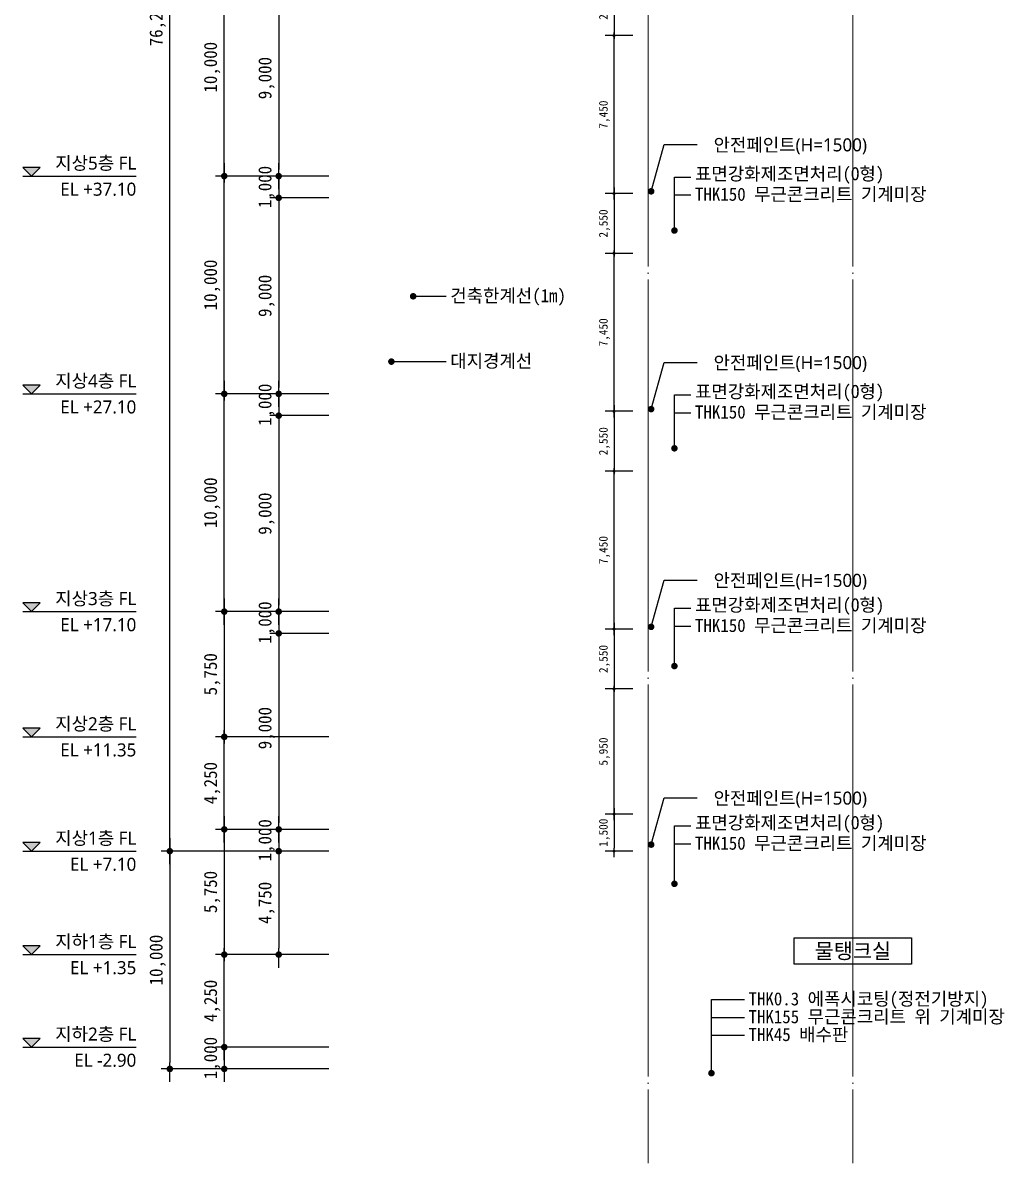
# Model space of a CAD drawing. Header units: inches. Extents: x -1307703 to -645498, y 230939 to 338158.
# Drawn here: x -1307686 to -1262612, y 231879 to 284248 of the extents above; entities that cross this region are included whole.
import ezdxf
from ezdxf.enums import TextEntityAlignment as Align

# ---------------------------------------------------------------- set-up
doc = ezdxf.new("R2010")
doc.units = ezdxf.units.IN
doc.header["$MEASUREMENT"] = 0
doc.linetypes.add('CEN', pattern=[62, 60, -1, 0, -1])
doc.layers.get('0').update_dxf_attribs({"linetype": 'CONTINUOUS'})
for name, color, linetype, lineweight in [('A-CNTL', 1, 'CEN', 15), ('A-DIMS', 7, 'CONTINUOUS', 25), ('A-MKXS-LEAD', 7, 'CONTINUOUS', 25), ('A-MKXS-TEXT1', 3, 'CONTINUOUS', 25), ('A-MKXX-NAME', 3, 'CONTINUOUS', 25), ('A-MKXX-SYMB', 7, 'CONTINUOUS', 25), ('A-XXXX-SYMB', 7, 'CONTINUOUS', 25), ('A-XXXX-TXT2', 3, 'CONTINUOUS', 25)]:
    doc.layers.add(name, color=color, linetype=linetype, lineweight=lineweight)
doc.styles.add('HY울릉도L', font='')
doc.styles.add('돋움체', font='')
doc.styles.add('맑은고딕', font='malgun.ttf')
doc.styles.get('HY울릉도L').set_extended_font_data('HYwulM')
doc.styles.get('돋움체').set_extended_font_data('DotumChe')
doc.dimstyles.new('CDIM', dxfattribs={"dimtxt": 3, "dimasz": 1.5, "dimexe": 2, "dimexo": 1, "dimgap": 1, "dimtad": 1, "dimdec": 0, "dimrnd": 0.5, "dimzin": 0, "dimdsep": 32, "dimlunit": 6, "dimtxsty": 'HY울릉도L', "dimblk1": '_CIDOT', "dimblk2": '_CIDOT', "dimsah": 1, "dimcen": 5.5, "dimclrd": 2, "dimclre": 2, "dimclrt": 7, "dimadec": 0, "dimazin": 0, "dimtfac": 1, "dimtdec": 0, "dimtix": 1, "dimtmove": 2, "dimatfit": 1, "dimldrblk": '_CIDOT', "dimfxl": 1, "dimtolj": 1, "dimtzin": 0, "dimlwd": -1, "dimarcsym": 0})

# ---------------------------------------------------------------- blocks, each defined once
blk = doc.blocks.new('_CIDOT')
at = {"color": 0, "linetype": 'ByBlock'}
blk.add_line((2, 0), (-1, 0), dxfattribs=at)
at = {"color": 0, "linetype": 'ByBlock', "const_width": 0.5}
blk.add_lwpolyline([(-0.25, 0, 1), (0.25, 0, 1)], format="xyb", close=True, dxfattribs=at)
blk = doc.blocks.new('*D8')
at = {"layer": 'A-DIMS', "lineweight": -2, "transparency": 16777216}
for p, q in [((-1293633, 247208), (-1298833, 247208)), ((-1293633, 241458), (-1298833, 241458))]:
    blk.add_line(p, q, dxfattribs=at)
at = {"layer": 'A-DIMS', "transparency": 16777216}
blk.add_line((-1298433, 246908), (-1298433, 241758), dxfattribs=at)
at = {"layer": 'A-DIMS', "transparency": 16777216, "xscale": 300, "yscale": 300, "zscale": 300}
for p, rotation in [((-1298433, 247208), 90), ((-1298433, 241458), 270)]:
    blk.add_blockref('_CIDOT', p, dxfattribs=dict(at, rotation=rotation))
at = {"layer": 'A-DIMS', "color": 3, "transparency": 16777216, "insert": (-1298990, 244333), "char_height": 600, "attachment_point": 5, "rotation": 90, "style": '돋움체'}
blk.add_mtext('\\A1;5,750', dxfattribs=at)
blk = doc.blocks.new('*D9')
at = {"layer": 'A-DIMS', "lineweight": -2, "transparency": 16777216}
for p, q in [((-1293633, 251458), (-1298833, 251458)), ((-1293633, 247208), (-1298833, 247208))]:
    blk.add_line(p, q, dxfattribs=at)
at = {"layer": 'A-DIMS', "transparency": 16777216}
blk.add_line((-1298433, 247508), (-1298433, 251158), dxfattribs=at)
at = {"layer": 'A-DIMS', "transparency": 16777216, "xscale": 300, "yscale": 300, "zscale": 300}
for p, rotation in [((-1298433, 251458), 90), ((-1298433, 247208), 270)]:
    blk.add_blockref('_CIDOT', p, dxfattribs=dict(at, rotation=rotation))
at = {"layer": 'A-DIMS', "color": 3, "transparency": 16777216, "insert": (-1298990, 249333), "char_height": 600, "attachment_point": 5, "rotation": 90, "style": '돋움체'}
blk.add_mtext('\\A1;4,250', dxfattribs=at)
blk = doc.blocks.new('*D10')
at = {"layer": 'A-DIMS', "lineweight": -2, "transparency": 16777216}
for p, q in [((-1293633, 267208), (-1298833, 267208)), ((-1293633, 257208), (-1298833, 257208))]:
    blk.add_line(p, q, dxfattribs=at)
at = {"layer": 'A-DIMS', "transparency": 16777216}
blk.add_line((-1298433, 257508), (-1298433, 266908), dxfattribs=at)
at = {"layer": 'A-DIMS', "transparency": 16777216, "xscale": 300, "yscale": 300, "zscale": 300}
for p, rotation in [((-1298433, 267208), 90), ((-1298433, 257208), 270)]:
    blk.add_blockref('_CIDOT', p, dxfattribs=dict(at, rotation=rotation))
at = {"layer": 'A-DIMS', "color": 3, "transparency": 16777216, "insert": (-1298990, 262208), "char_height": 600, "attachment_point": 5, "rotation": 90, "style": '돋움체'}
blk.add_mtext('\\A1;10,000', dxfattribs=at)
blk = doc.blocks.new('*D11')
at = {"layer": 'A-DIMS', "lineweight": -2, "transparency": 16777216}
for p, q in [((-1293633, 277208), (-1298833, 277208)), ((-1293633, 267208), (-1298833, 267208))]:
    blk.add_line(p, q, dxfattribs=at)
at = {"layer": 'A-DIMS', "transparency": 16777216}
blk.add_line((-1298433, 267508), (-1298433, 276908), dxfattribs=at)
at = {"layer": 'A-DIMS', "transparency": 16777216, "xscale": 300, "yscale": 300, "zscale": 300}
for p, rotation in [((-1298433, 277208), 90), ((-1298433, 267208), 270)]:
    blk.add_blockref('_CIDOT', p, dxfattribs=dict(at, rotation=rotation))
at = {"layer": 'A-DIMS', "color": 3, "transparency": 16777216, "insert": (-1298990, 272208), "char_height": 600, "attachment_point": 5, "rotation": 90, "style": '돋움체'}
blk.add_mtext('\\A1;10,000', dxfattribs=at)
blk = doc.blocks.new('*D12')
at = {"layer": 'A-DIMS', "lineweight": -2, "transparency": 16777216}
for p, q in [((-1293633, 287208), (-1298833, 287208)), ((-1293633, 277208), (-1298833, 277208))]:
    blk.add_line(p, q, dxfattribs=at)
at = {"layer": 'A-DIMS', "transparency": 16777216}
blk.add_line((-1298433, 277508), (-1298433, 286908), dxfattribs=at)
at = {"layer": 'A-DIMS', "transparency": 16777216, "xscale": 300, "yscale": 300, "zscale": 300}
for p, rotation in [((-1298433, 287208), 90), ((-1298433, 277208), 270)]:
    blk.add_blockref('_CIDOT', p, dxfattribs=dict(at, rotation=rotation))
at = {"layer": 'A-DIMS', "color": 3, "transparency": 16777216, "insert": (-1298990, 282208), "char_height": 600, "attachment_point": 5, "rotation": 90, "style": '돋움체'}
blk.add_mtext('\\A1;10,000', dxfattribs=at)
blk = doc.blocks.new('*D15')
at = {"layer": 'A-DIMS', "lineweight": -2, "transparency": 16777216}
for p, q in [((-1293633, 322458), (-1301333, 322458)), ((-1293633, 246208), (-1301333, 246208))]:
    blk.add_line(p, q, dxfattribs=at)
at = {"layer": 'A-DIMS', "transparency": 16777216}
blk.add_line((-1300933, 246508), (-1300933, 322158), dxfattribs=at)
at = {"layer": 'A-DIMS', "transparency": 16777216, "xscale": 300, "yscale": 300, "zscale": 300}
for p, rotation in [((-1300933, 322458), 90), ((-1300933, 246208), 270)]:
    blk.add_blockref('_CIDOT', p, dxfattribs=dict(at, rotation=rotation))
at = {"layer": 'A-DIMS', "color": 3, "transparency": 16777216, "insert": (-1301490, 284333), "char_height": 600, "attachment_point": 5, "rotation": 90, "style": '돋움체'}
blk.add_mtext('\\A1;76,250', dxfattribs=at)
blk = doc.blocks.new('*D48')
at = {"layer": 'A-DIMS', "lineweight": -2, "transparency": 16777216}
for p, q in [((-1293633, 257208), (-1298833, 257208)), ((-1293633, 251458), (-1298833, 251458))]:
    blk.add_line(p, q, dxfattribs=at)
at = {"layer": 'A-DIMS', "transparency": 16777216}
blk.add_line((-1298433, 256908), (-1298433, 251758), dxfattribs=at)
at = {"layer": 'A-DIMS', "transparency": 16777216, "xscale": 300, "yscale": 300, "zscale": 300}
for p, rotation in [((-1298433, 257208), 90), ((-1298433, 251458), 270)]:
    blk.add_blockref('_CIDOT', p, dxfattribs=dict(at, rotation=rotation))
at = {"layer": 'A-DIMS', "color": 3, "transparency": 16777216, "insert": (-1298990, 254333), "char_height": 600, "attachment_point": 5, "rotation": 90, "style": '돋움체'}
blk.add_mtext('\\A1;5,750', dxfattribs=at)
blk = doc.blocks.new('*D49')
at = {"layer": 'A-DIMS', "lineweight": -2, "transparency": 16777216}
for p, q in [((-1293633, 241458), (-1298833, 241458)), ((-1293633, 237208), (-1298833, 237208))]:
    blk.add_line(p, q, dxfattribs=at)
at = {"layer": 'A-DIMS', "transparency": 16777216}
blk.add_line((-1298433, 237508), (-1298433, 241158), dxfattribs=at)
at = {"layer": 'A-DIMS', "transparency": 16777216, "xscale": 300, "yscale": 300, "zscale": 300}
for p, rotation in [((-1298433, 241458), 90), ((-1298433, 237208), 270)]:
    blk.add_blockref('_CIDOT', p, dxfattribs=dict(at, rotation=rotation))
at = {"layer": 'A-DIMS', "color": 3, "transparency": 16777216, "insert": (-1298990, 239333), "char_height": 600, "attachment_point": 5, "rotation": 90, "style": '돋움체'}
blk.add_mtext('\\A1;4,250', dxfattribs=at)
blk = doc.blocks.new('*D50')
at = {"layer": 'A-DIMS', "transparency": 16777216}
for p, q in [((-1298433, 237508), (-1298433, 237808)), ((-1298433, 237208), (-1298433, 236208)), ((-1298433, 235908), (-1298433, 235608))]:
    blk.add_line(p, q, dxfattribs=at)
at = {"layer": 'A-DIMS', "lineweight": -2, "transparency": 16777216}
for p, q in [((-1293633, 237208), (-1298833, 237208)), ((-1293633, 236208), (-1298833, 236208))]:
    blk.add_line(p, q, dxfattribs=at)
at = {"layer": 'A-DIMS', "transparency": 16777216, "xscale": 300, "yscale": 300, "zscale": 300}
for p, rotation in [((-1298433, 237208), 270), ((-1298433, 236208), 90)]:
    blk.add_blockref('_CIDOT', p, dxfattribs=dict(at, rotation=rotation))
at = {"layer": 'A-DIMS', "color": 3, "transparency": 16777216, "insert": (-1298990, 236708), "char_height": 600, "attachment_point": 5, "rotation": 90, "style": '돋움체'}
blk.add_mtext('\\A1;1,000', dxfattribs=at)
blk = doc.blocks.new('*D51')
at = {"layer": 'A-DIMS', "lineweight": -2, "transparency": 16777216}
for p, q in [((-1293633, 246208), (-1301333, 246208)), ((-1293633, 236208), (-1301333, 236208))]:
    blk.add_line(p, q, dxfattribs=at)
at = {"layer": 'A-DIMS', "transparency": 16777216}
blk.add_line((-1300933, 245908), (-1300933, 236508), dxfattribs=at)
at = {"layer": 'A-DIMS', "transparency": 16777216, "xscale": 300, "yscale": 300, "zscale": 300}
for p, rotation in [((-1300933, 246208), 90), ((-1300933, 236208), 270)]:
    blk.add_blockref('_CIDOT', p, dxfattribs=dict(at, rotation=rotation))
at = {"layer": 'A-DIMS', "color": 3, "transparency": 16777216, "insert": (-1301490, 241208), "char_height": 600, "attachment_point": 5, "rotation": 90, "style": '돋움체'}
blk.add_mtext('\\A1;10,000', dxfattribs=at)
blk = doc.blocks.new('*D57')
at = {"layer": 'A-DIMS', "lineweight": -2, "transparency": 16777216}
for p, q in [((-1293633, 286208), (-1296333, 286208)), ((-1293633, 277208), (-1296333, 277208))]:
    blk.add_line(p, q, dxfattribs=at)
at = {"layer": 'A-DIMS', "transparency": 16777216}
blk.add_line((-1295933, 285908), (-1295933, 277508), dxfattribs=at)
at = {"layer": 'A-DIMS', "transparency": 16777216, "xscale": 300, "yscale": 300, "zscale": 300}
for p, rotation in [((-1295933, 286208), 90), ((-1295933, 277208), 270)]:
    blk.add_blockref('_CIDOT', p, dxfattribs=dict(at, rotation=rotation))
at = {"layer": 'A-DIMS', "color": 3, "transparency": 16777216, "insert": (-1296490, 281708), "char_height": 600, "attachment_point": 5, "rotation": 90, "style": '돋움체'}
blk.add_mtext('\\A1;9,000', dxfattribs=at)
blk = doc.blocks.new('*D58')
at = {"layer": 'A-DIMS', "transparency": 16777216}
for p, q in [((-1295933, 277508), (-1295933, 277808)), ((-1295933, 277208), (-1295933, 276208)), ((-1295933, 275908), (-1295933, 275608))]:
    blk.add_line(p, q, dxfattribs=at)
at = {"layer": 'A-DIMS', "lineweight": -2, "transparency": 16777216}
for p, q in [((-1293633, 277208), (-1296333, 277208)), ((-1293633, 276208), (-1296333, 276208))]:
    blk.add_line(p, q, dxfattribs=at)
at = {"layer": 'A-DIMS', "transparency": 16777216, "xscale": 300, "yscale": 300, "zscale": 300}
for p, rotation in [((-1295933, 277208), 270), ((-1295933, 276208), 90)]:
    blk.add_blockref('_CIDOT', p, dxfattribs=dict(at, rotation=rotation))
at = {"layer": 'A-DIMS', "color": 3, "transparency": 16777216, "insert": (-1296490, 276708), "char_height": 600, "attachment_point": 5, "rotation": 90, "style": '돋움체'}
blk.add_mtext('\\A1;1,000', dxfattribs=at)
blk = doc.blocks.new('*D59')
at = {"layer": 'A-DIMS', "lineweight": -2, "transparency": 16777216}
for p, q in [((-1293633, 276208), (-1296333, 276208)), ((-1293633, 267208), (-1296333, 267208))]:
    blk.add_line(p, q, dxfattribs=at)
at = {"layer": 'A-DIMS', "transparency": 16777216}
blk.add_line((-1295933, 275908), (-1295933, 267508), dxfattribs=at)
at = {"layer": 'A-DIMS', "transparency": 16777216, "xscale": 300, "yscale": 300, "zscale": 300}
for p, rotation in [((-1295933, 276208), 90), ((-1295933, 267208), 270)]:
    blk.add_blockref('_CIDOT', p, dxfattribs=dict(at, rotation=rotation))
at = {"layer": 'A-DIMS', "color": 3, "transparency": 16777216, "insert": (-1296490, 271708), "char_height": 600, "attachment_point": 5, "rotation": 90, "style": '돋움체'}
blk.add_mtext('\\A1;9,000', dxfattribs=at)
blk = doc.blocks.new('*D60')
at = {"layer": 'A-DIMS', "transparency": 16777216}
for p, q in [((-1295933, 267508), (-1295933, 267808)), ((-1295933, 267208), (-1295933, 266208)), ((-1295933, 265908), (-1295933, 265608))]:
    blk.add_line(p, q, dxfattribs=at)
at = {"layer": 'A-DIMS', "lineweight": -2, "transparency": 16777216}
for p, q in [((-1293633, 267208), (-1296333, 267208)), ((-1293633, 266208), (-1296333, 266208))]:
    blk.add_line(p, q, dxfattribs=at)
at = {"layer": 'A-DIMS', "transparency": 16777216, "xscale": 300, "yscale": 300, "zscale": 300}
for p, rotation in [((-1295933, 267208), 270), ((-1295933, 266208), 90)]:
    blk.add_blockref('_CIDOT', p, dxfattribs=dict(at, rotation=rotation))
at = {"layer": 'A-DIMS', "color": 3, "transparency": 16777216, "insert": (-1296490, 266708), "char_height": 600, "attachment_point": 5, "rotation": 90, "style": '돋움체'}
blk.add_mtext('\\A1;1,000', dxfattribs=at)
blk = doc.blocks.new('*D61')
at = {"layer": 'A-DIMS', "lineweight": -2, "transparency": 16777216}
for p, q in [((-1293633, 266208), (-1296333, 266208)), ((-1293633, 257208), (-1296333, 257208))]:
    blk.add_line(p, q, dxfattribs=at)
at = {"layer": 'A-DIMS', "transparency": 16777216}
blk.add_line((-1295933, 265908), (-1295933, 257508), dxfattribs=at)
at = {"layer": 'A-DIMS', "transparency": 16777216, "xscale": 300, "yscale": 300, "zscale": 300}
for p, rotation in [((-1295933, 266208), 90), ((-1295933, 257208), 270)]:
    blk.add_blockref('_CIDOT', p, dxfattribs=dict(at, rotation=rotation))
at = {"layer": 'A-DIMS', "color": 3, "transparency": 16777216, "insert": (-1296490, 261708), "char_height": 600, "attachment_point": 5, "rotation": 90, "style": '돋움체'}
blk.add_mtext('\\A1;9,000', dxfattribs=at)
blk = doc.blocks.new('*D62')
at = {"layer": 'A-DIMS', "transparency": 16777216}
for p, q in [((-1295933, 257508), (-1295933, 257808)), ((-1295933, 257208), (-1295933, 256208)), ((-1295933, 255908), (-1295933, 255608))]:
    blk.add_line(p, q, dxfattribs=at)
at = {"layer": 'A-DIMS', "lineweight": -2, "transparency": 16777216}
for p, q in [((-1293633, 257208), (-1296333, 257208)), ((-1293633, 256208), (-1296333, 256208))]:
    blk.add_line(p, q, dxfattribs=at)
at = {"layer": 'A-DIMS', "transparency": 16777216, "xscale": 300, "yscale": 300, "zscale": 300}
for p, rotation in [((-1295933, 257208), 270), ((-1295933, 256208), 90)]:
    blk.add_blockref('_CIDOT', p, dxfattribs=dict(at, rotation=rotation))
at = {"layer": 'A-DIMS', "color": 3, "transparency": 16777216, "insert": (-1296490, 256708), "char_height": 600, "attachment_point": 5, "rotation": 90, "style": '돋움체'}
blk.add_mtext('\\A1;1,000', dxfattribs=at)
blk = doc.blocks.new('*D63')
at = {"layer": 'A-DIMS', "lineweight": -2, "transparency": 16777216}
for p, q in [((-1293633, 256208), (-1296333, 256208)), ((-1293633, 247208), (-1296333, 247208))]:
    blk.add_line(p, q, dxfattribs=at)
at = {"layer": 'A-DIMS', "transparency": 16777216}
blk.add_line((-1295933, 255908), (-1295933, 247508), dxfattribs=at)
at = {"layer": 'A-DIMS', "transparency": 16777216, "xscale": 300, "yscale": 300, "zscale": 300}
for p, rotation in [((-1295933, 256208), 90), ((-1295933, 247208), 270)]:
    blk.add_blockref('_CIDOT', p, dxfattribs=dict(at, rotation=rotation))
at = {"layer": 'A-DIMS', "color": 3, "transparency": 16777216, "insert": (-1296490, 251858), "char_height": 600, "attachment_point": 5, "rotation": 90, "style": '돋움체'}
blk.add_mtext('\\A1;9,000', dxfattribs=at)
blk = doc.blocks.new('*D64')
at = {"layer": 'A-DIMS', "transparency": 16777216}
for p, q in [((-1295933, 247508), (-1295933, 247808)), ((-1295933, 247208), (-1295933, 246208)), ((-1295933, 245908), (-1295933, 245608))]:
    blk.add_line(p, q, dxfattribs=at)
at = {"layer": 'A-DIMS', "lineweight": -2, "transparency": 16777216}
for p, q in [((-1293633, 247208), (-1296333, 247208)), ((-1293633, 246208), (-1296333, 246208))]:
    blk.add_line(p, q, dxfattribs=at)
at = {"layer": 'A-DIMS', "transparency": 16777216, "xscale": 300, "yscale": 300, "zscale": 300}
for p, rotation in [((-1295933, 247208), 270), ((-1295933, 246208), 90)]:
    blk.add_blockref('_CIDOT', p, dxfattribs=dict(at, rotation=rotation))
at = {"layer": 'A-DIMS', "color": 3, "transparency": 16777216, "insert": (-1296490, 246708), "char_height": 600, "attachment_point": 5, "rotation": 90, "style": '돋움체'}
blk.add_mtext('\\A1;1,000', dxfattribs=at)
blk = doc.blocks.new('*D65')
at = {"layer": 'A-DIMS', "lineweight": -2, "transparency": 16777216}
for p, q in [((-1293633, 246208), (-1296333, 246208)), ((-1293633, 241458), (-1296333, 241458))]:
    blk.add_line(p, q, dxfattribs=at)
at = {"layer": 'A-DIMS', "transparency": 16777216}
blk.add_line((-1295933, 245908), (-1295933, 241758), dxfattribs=at)
at = {"layer": 'A-DIMS', "transparency": 16777216, "xscale": 300, "yscale": 300, "zscale": 300}
for p, rotation in [((-1295933, 246208), 90), ((-1295933, 241458), 270)]:
    blk.add_blockref('_CIDOT', p, dxfattribs=dict(at, rotation=rotation))
at = {"layer": 'A-DIMS', "color": 3, "transparency": 16777216, "insert": (-1296490, 243833), "char_height": 600, "attachment_point": 5, "rotation": 90, "style": '돋움체'}
blk.add_mtext('\\A1;4,750', dxfattribs=at)
blk = doc.blocks.new('*D156')
at = {"layer": 'A-DIMS', "lineweight": -2, "transparency": 16777216}
for p, q in [((-1279663, 247908), (-1280933, 247908)), ((-1279663, 246208), (-1280933, 246208))]:
    blk.add_line(p, q, dxfattribs=at)
at = {"layer": 'A-DIMS', "transparency": 16777216}
blk.add_line((-1280533, 247768), (-1280533, 246348), dxfattribs=at)
at = {"layer": 'A-DIMS', "transparency": 16777216, "xscale": 140, "yscale": 140, "zscale": 140}
for p, rotation in [((-1280533, 247908), 90), ((-1280533, 246208), 270)]:
    blk.add_blockref('_CIDOT', p, dxfattribs=dict(at, rotation=rotation))
at = {"layer": 'A-DIMS', "color": 3, "transparency": 16777216, "insert": (-1280972, 247058), "char_height": 400, "attachment_point": 5, "rotation": 90, "style": '돋움체'}
blk.add_mtext('\\A1;1,500', dxfattribs=at)
blk = doc.blocks.new('*D157')
at = {"layer": 'A-DIMS', "lineweight": -2, "transparency": 16777216}
for p, q in [((-1279663, 253658), (-1280933, 253658)), ((-1279663, 247908), (-1280933, 247908))]:
    blk.add_line(p, q, dxfattribs=at)
at = {"layer": 'A-DIMS', "transparency": 16777216}
blk.add_line((-1280533, 248048), (-1280533, 253518), dxfattribs=at)
at = {"layer": 'A-DIMS', "transparency": 16777216, "xscale": 140, "yscale": 140, "zscale": 140}
for p, rotation in [((-1280533, 253658), 90), ((-1280533, 247908), 270)]:
    blk.add_blockref('_CIDOT', p, dxfattribs=dict(at, rotation=rotation))
at = {"layer": 'A-DIMS', "color": 3, "transparency": 16777216, "insert": (-1280972, 250783), "char_height": 400, "attachment_point": 5, "rotation": 90, "style": '돋움체'}
blk.add_mtext('\\A1;5,950', dxfattribs=at)
blk = doc.blocks.new('*D235')
at = {"layer": 'A-DIMS', "lineweight": -2, "transparency": 16777216}
for p, q in [((-1279663, 286408), (-1280933, 286408)), ((-1279663, 283658), (-1280933, 283658))]:
    blk.add_line(p, q, dxfattribs=at)
at = {"layer": 'A-DIMS', "transparency": 16777216}
blk.add_line((-1280533, 286268), (-1280533, 283798), dxfattribs=at)
at = {"layer": 'A-DIMS', "transparency": 16777216, "xscale": 140, "yscale": 140, "zscale": 140}
for p, rotation in [((-1280533, 286408), 90), ((-1280533, 283658), 270)]:
    blk.add_blockref('_CIDOT', p, dxfattribs=dict(at, rotation=rotation))
at = {"layer": 'A-DIMS', "color": 3, "transparency": 16777216, "insert": (-1280972, 285033), "char_height": 400, "attachment_point": 5, "rotation": 90, "style": '돋움체'}
blk.add_mtext('\\A1;2,550', dxfattribs=at)
blk = doc.blocks.new('*D237')
at = {"layer": 'A-DIMS', "lineweight": -2, "transparency": 16777216}
for p, q in [((-1279663, 276408), (-1280933, 276408)), ((-1279663, 273658), (-1280933, 273658))]:
    blk.add_line(p, q, dxfattribs=at)
at = {"layer": 'A-DIMS', "transparency": 16777216}
blk.add_line((-1280533, 276268), (-1280533, 273798), dxfattribs=at)
at = {"layer": 'A-DIMS', "transparency": 16777216, "xscale": 140, "yscale": 140, "zscale": 140}
for p, rotation in [((-1280533, 276408), 90), ((-1280533, 273658), 270)]:
    blk.add_blockref('_CIDOT', p, dxfattribs=dict(at, rotation=rotation))
at = {"layer": 'A-DIMS', "color": 3, "transparency": 16777216, "insert": (-1280972, 275033), "char_height": 400, "attachment_point": 5, "rotation": 90, "style": '돋움체'}
blk.add_mtext('\\A1;2,550', dxfattribs=at)
blk = doc.blocks.new('*D238')
at = {"layer": 'A-DIMS', "lineweight": -2, "transparency": 16777216}
for p, q in [((-1279663, 283658), (-1280933, 283658)), ((-1279663, 276408), (-1280933, 276408))]:
    blk.add_line(p, q, dxfattribs=at)
at = {"layer": 'A-DIMS', "transparency": 16777216}
blk.add_line((-1280533, 276548), (-1280533, 283518), dxfattribs=at)
at = {"layer": 'A-DIMS', "transparency": 16777216, "xscale": 140, "yscale": 140, "zscale": 140}
for p, rotation in [((-1280533, 283658), 90), ((-1280533, 276408), 270)]:
    blk.add_blockref('_CIDOT', p, dxfattribs=dict(at, rotation=rotation))
at = {"layer": 'A-DIMS', "color": 3, "transparency": 16777216, "insert": (-1280972, 280033), "char_height": 400, "attachment_point": 5, "rotation": 90, "style": '돋움체'}
blk.add_mtext('\\A1;7,450', dxfattribs=at)
blk = doc.blocks.new('*D239')
at = {"layer": 'A-DIMS', "lineweight": -2, "transparency": 16777216}
for p, q in [((-1279663, 266408), (-1280933, 266408)), ((-1279663, 263658), (-1280933, 263658))]:
    blk.add_line(p, q, dxfattribs=at)
at = {"layer": 'A-DIMS', "transparency": 16777216}
blk.add_line((-1280533, 266268), (-1280533, 263798), dxfattribs=at)
at = {"layer": 'A-DIMS', "transparency": 16777216, "xscale": 140, "yscale": 140, "zscale": 140}
for p, rotation in [((-1280533, 266408), 90), ((-1280533, 263658), 270)]:
    blk.add_blockref('_CIDOT', p, dxfattribs=dict(at, rotation=rotation))
at = {"layer": 'A-DIMS', "color": 3, "transparency": 16777216, "insert": (-1280972, 265033), "char_height": 400, "attachment_point": 5, "rotation": 90, "style": '돋움체'}
blk.add_mtext('\\A1;2,550', dxfattribs=at)
blk = doc.blocks.new('*D240')
at = {"layer": 'A-DIMS', "lineweight": -2, "transparency": 16777216}
for p, q in [((-1279663, 273658), (-1280933, 273658)), ((-1279663, 266408), (-1280933, 266408))]:
    blk.add_line(p, q, dxfattribs=at)
at = {"layer": 'A-DIMS', "transparency": 16777216}
blk.add_line((-1280533, 266548), (-1280533, 273518), dxfattribs=at)
at = {"layer": 'A-DIMS', "transparency": 16777216, "xscale": 140, "yscale": 140, "zscale": 140}
for p, rotation in [((-1280533, 273658), 90), ((-1280533, 266408), 270)]:
    blk.add_blockref('_CIDOT', p, dxfattribs=dict(at, rotation=rotation))
at = {"layer": 'A-DIMS', "color": 3, "transparency": 16777216, "insert": (-1280972, 270033), "char_height": 400, "attachment_point": 5, "rotation": 90, "style": '돋움체'}
blk.add_mtext('\\A1;7,450', dxfattribs=at)
blk = doc.blocks.new('*D241')
at = {"layer": 'A-DIMS', "lineweight": -2, "transparency": 16777216}
for p, q in [((-1279663, 256408), (-1280933, 256408)), ((-1279663, 253658), (-1280933, 253658))]:
    blk.add_line(p, q, dxfattribs=at)
at = {"layer": 'A-DIMS', "transparency": 16777216}
blk.add_line((-1280533, 256268), (-1280533, 253798), dxfattribs=at)
at = {"layer": 'A-DIMS', "transparency": 16777216, "xscale": 140, "yscale": 140, "zscale": 140}
for p, rotation in [((-1280533, 256408), 90), ((-1280533, 253658), 270)]:
    blk.add_blockref('_CIDOT', p, dxfattribs=dict(at, rotation=rotation))
at = {"layer": 'A-DIMS', "color": 3, "transparency": 16777216, "insert": (-1280972, 255033), "char_height": 400, "attachment_point": 5, "rotation": 90, "style": '돋움체'}
blk.add_mtext('\\A1;2,550', dxfattribs=at)
blk = doc.blocks.new('*D242')
at = {"layer": 'A-DIMS', "lineweight": -2, "transparency": 16777216}
for p, q in [((-1279663, 263658), (-1280933, 263658)), ((-1279663, 256408), (-1280933, 256408))]:
    blk.add_line(p, q, dxfattribs=at)
at = {"layer": 'A-DIMS', "transparency": 16777216}
blk.add_line((-1280533, 256548), (-1280533, 263518), dxfattribs=at)
at = {"layer": 'A-DIMS', "transparency": 16777216, "xscale": 140, "yscale": 140, "zscale": 140}
for p, rotation in [((-1280533, 263658), 90), ((-1280533, 256408), 270)]:
    blk.add_blockref('_CIDOT', p, dxfattribs=dict(at, rotation=rotation))
at = {"layer": 'A-DIMS', "color": 3, "transparency": 16777216, "insert": (-1280972, 260033), "char_height": 400, "attachment_point": 5, "rotation": 90, "style": '돋움체'}
blk.add_mtext('\\A1;7,450', dxfattribs=at)

msp = doc.modelspace()

# ---------------------------------------------------------------- hatches: boundary and pattern name
at = {"layer": 'A-XXXX-SYMB'}
for points in [[(-1307286.2, 277208.1), (-1306886.2, 277608.1), (-1307686.2, 277608.1)], [(-1307286.2, 267208.1), (-1306886.2, 267608.1), (-1307686.2, 267608.1)], [(-1307286.2, 257208.1), (-1306886.2, 257608.1), (-1307686.2, 257608.1)], [(-1307286.2, 251458.1), (-1306886.2, 251858.1), (-1307686.2, 251858.1)], [(-1307286.2, 246208.1), (-1306886.2, 246608.1), (-1307686.2, 246608.1)], [(-1307286.2, 241458.1), (-1306886.2, 241858.1), (-1307686.2, 241858.1)], [(-1307286.2, 237208.1), (-1306886.2, 237608.1), (-1307686.2, 237608.1)]]:
    msp.add_hatch(color=256, dxfattribs=at).paths.add_polyline_path(points)

# ---------------------------------------------------------------- linework, layer by layer
at = {"layer": 'A-CNTL', "ltscale": 300}
for p, q in [((-1278962.8, 328258.1), (-1278962.8, 231879.2)), ((-1269562.8, 328258.1), (-1269562.8, 231879.2))]:
    msp.add_line(p, q, dxfattribs=at)
at = {"layer": 'A-MKXS-LEAD'}
for p, q in [((-1278826.5, 276508.1), (-1278224.1, 278656.3)), ((-1278224.1, 278656.3), (-1276707, 278656.3)), ((-1277758.2, 274708.1), (-1277758.2, 277164.4)), ((-1277758.2, 277164.4), (-1276999.6, 277164.4)), ((-1277758.2, 276344.9), (-1276999.6, 276344.9)), ((-1289757.8, 271688.8), (-1288240.7, 271688.8)), ((-1290757.8, 268688.8), (-1288240.7, 268688.8)), ((-1278826.5, 266508.1), (-1278224.1, 268656.3)), ((-1278224.1, 268656.3), (-1276707, 268656.3)), ((-1277758.2, 264708.1), (-1277758.2, 267164.4)), ((-1277758.2, 267164.4), (-1276999.6, 267164.4)), ((-1277758.2, 266344.9), (-1276999.6, 266344.9)), ((-1278826.5, 256508.1), (-1278224.1, 258656.3)), ((-1278224.1, 258656.3), (-1276707, 258656.3)), ((-1277758.2, 254708.1), (-1277758.2, 257364.4)), ((-1277758.2, 257364.4), (-1276999.6, 257364.4)), ((-1277758.2, 256544.9), (-1276999.6, 256544.9)), ((-1278826.5, 246508.1), (-1278224.1, 248656.3)), ((-1278224.1, 248656.3), (-1276707, 248656.3)), ((-1277758.2, 244708.1), (-1277758.2, 247364.4)), ((-1277758.2, 247364.4), (-1276999.6, 247364.4)), ((-1277758.2, 246544.9), (-1276999.6, 246544.9)), ((-1276059.2, 236013.1), (-1276059.2, 239395.7)), ((-1276059.2, 239395.7), (-1274542.1, 239395.7)), ((-1276059.2, 238576.2), (-1274542.1, 238576.2)), ((-1276059.2, 237756.7), (-1274542.1, 237756.7))]:
    msp.add_line(p, q, dxfattribs=at)
at = {"layer": 'A-MKXS-LEAD', "const_width": 150}
for points in [[(-1278826.5, 276433.1, -1), (-1278826.5, 276583.1, -1)], [(-1277758.2, 274633.1, -1), (-1277758.2, 274783.1, -1)], [(-1289757.8, 271763.8, 1), (-1289757.8, 271613.8, 1)], [(-1290757.8, 268763.8, 1), (-1290757.8, 268613.8, 1)], [(-1278826.5, 266433.1, -1), (-1278826.5, 266583.1, -1)], [(-1277758.2, 264633.1, -1), (-1277758.2, 264783.1, -1)], [(-1278826.5, 256433.1, -1), (-1278826.5, 256583.1, -1)], [(-1277758.2, 254633.1, -1), (-1277758.2, 254783.1, -1)], [(-1278826.5, 246433.1, -1), (-1278826.5, 246583.1, -1)], [(-1277758.2, 244633.1, -1), (-1277758.2, 244783.1, -1)], [(-1276059.2, 235938.1, -1), (-1276059.2, 236088.1, -1)]]:
    msp.add_lwpolyline(points, format="xyb", close=True, dxfattribs=at)
at = {"layer": 'A-MKXX-SYMB'}
msp.add_lwpolyline([(-1266862.8, 241022.1), (-1272262.8, 241022.1), (-1272262.8, 242222.1), (-1266862.8, 242222.1)], close=True, dxfattribs=at)
at = {"layer": 'A-XXXX-SYMB'}
for p, q in [((-1307686.2, 277608.1), (-1307286.2, 277208.1)), ((-1306886.2, 277608.1), (-1307686.2, 277608.1)), ((-1307286.2, 277208.1), (-1306886.2, 277608.1)), ((-1307686.2, 277208.1), (-1302472.9, 277208.1)), ((-1307686.2, 267608.1), (-1307286.2, 267208.1)), ((-1306886.2, 267608.1), (-1307686.2, 267608.1)), ((-1307286.2, 267208.1), (-1306886.2, 267608.1)), ((-1307686.2, 267208.1), (-1302472.9, 267208.1)), ((-1307686.2, 257608.1), (-1307286.2, 257208.1)), ((-1306886.2, 257608.1), (-1307686.2, 257608.1)), ((-1307686.2, 257208.1), (-1302472.9, 257208.1)), ((-1307286.2, 257208.1), (-1306886.2, 257608.1)), ((-1307686.2, 251858.1), (-1307286.2, 251458.1)), ((-1306886.2, 251858.1), (-1307686.2, 251858.1)), ((-1307686.2, 251458.1), (-1302472.9, 251458.1)), ((-1307286.2, 251458.1), (-1306886.2, 251858.1)), ((-1307686.2, 246608.1), (-1307286.2, 246208.1)), ((-1306886.2, 246608.1), (-1307686.2, 246608.1)), ((-1307686.2, 246208.1), (-1302472.9, 246208.1)), ((-1307286.2, 246208.1), (-1306886.2, 246608.1)), ((-1307686.2, 241858.1), (-1307286.2, 241458.1)), ((-1306886.2, 241858.1), (-1307686.2, 241858.1)), ((-1307686.2, 241458.1), (-1302472.9, 241458.1)), ((-1307286.2, 241458.1), (-1306886.2, 241858.1)), ((-1307686.2, 237608.1), (-1307286.2, 237208.1)), ((-1306886.2, 237608.1), (-1307686.2, 237608.1)), ((-1307286.2, 237208.1), (-1306886.2, 237608.1)), ((-1307686.2, 237208.1), (-1302472.9, 237208.1))]:
    msp.add_line(p, q, dxfattribs=at)

# ---------------------------------------------------------------- texts
at = {"layer": 'A-MKXS-TEXT1', "style": '맑은고딕'}
for p in [(-1268912.3, 278643.8), (-1268912.3, 268643.8), (-1268912.3, 258643.8), (-1268912.3, 248643.8)]:
    msp.add_text('안전페인트(H=1500)', height=600, dxfattribs=at).set_placement(p, align=Align.MIDDLE_RIGHT)
at = {"layer": 'A-MKXS-TEXT1', "style": '돋움체'}
for s, p in [('표면강화제조면처리(O형)', (-1276813.2, 277316.9)), ('THK150 무근콘크리트 기계미장', (-1276813.2, 276375.4)), ('건축한계선(1m)', (-1288054.3, 271719.3)), ('대지경계선', (-1288054.3, 268719.3)), ('표면강화제조면처리(O형)', (-1276813.2, 267316.9)), ('THK150 무근콘크리트 기계미장', (-1276813.2, 266375.4)), ('표면강화제조면처리(O형)', (-1276813.2, 257516.9)), ('THK150 무근콘크리트 기계미장', (-1276813.2, 256575.4)), ('표면강화제조면처리(O형)', (-1276813.2, 247516.9)), ('THK150 무근콘크리트 기계미장', (-1276813.2, 246575.4)), ('THK0.3 에폭시코팅(정전기방지)', (-1274355.7, 239426.2)), ('THK155 무근콘크리트 위 기계미장', (-1274355.7, 238606.7)), ('THK45 배수판', (-1274355.7, 237787.2))]:
    msp.add_text(s, height=600, dxfattribs=at).set_placement(p, align=Align.MIDDLE_LEFT)
at = {"layer": 'A-MKXX-NAME', "style": '맑은고딕'}
msp.add_text('물탱크실', height=700, dxfattribs=at).set_placement((-1269562.8, 241622.1), align=Align.MIDDLE_CENTER)
at = {"layer": 'A-XXXX-TXT2', "style": '맑은고딕'}
for s, p in [('지상5층 FL', (-1302472.9, 277808.1)), ('EL +37.10', (-1302472.9, 276608.1)), ('지상4층 FL', (-1302472.9, 267808.1)), ('EL +27.10', (-1302472.9, 266608.1)), ('지상3층 FL', (-1302472.9, 257808.1)), ('EL +17.10', (-1302472.9, 256608.1)), ('지상2층 FL', (-1302472.9, 252058.1)), ('EL +11.35', (-1302472.9, 250858.1)), ('지상1층 FL', (-1302472.9, 246808.1)), ('EL +7.10', (-1302472.9, 245608.1)), ('지하1층 FL', (-1302472.9, 242058.1)), ('EL +1.35', (-1302472.9, 240858.1)), ('지하2층 FL', (-1302472.9, 237808.1)), ('EL -2.90', (-1302472.9, 236608.1))]:
    msp.add_text(s, height=600, dxfattribs=at).set_placement(p, align=Align.MIDDLE_RIGHT)

# ---------------------------------------------------------------- dimensions: what is measured, and where the dimension line sits
at = {"layer": 'A-DIMS'}
for base, p1, p2, angle, picture, middle in [((-1300932.8, 322458.1), (-1293432.8, 246208.1), (-1293432.8, 322458.1), 90, '*D15', (-1301490, 284333.1)), ((-1298432.8, 287208.1), (-1293432.8, 277208.1), (-1293432.8, 287208.1), 90, '*D12', (-1298990, 282208.1)), ((-1295932.8, 277208.1), (-1293432.8, 286208.1), (-1293432.8, 277208.1), 90, '*D57', (-1296490, 281708.1)), ((-1298432.8, 277208.1), (-1293432.8, 267208.1), (-1293432.8, 277208.1), 90, '*D11', (-1298990, 272208.1)), ((-1295932.8, 276208.1), (-1293432.8, 277208.1), (-1293432.8, 276208.1), 90, '*D58', (-1296490, 276708.1)), ((-1295932.8, 267208.1), (-1293432.8, 276208.1), (-1293432.8, 267208.1), 90, '*D59', (-1296490, 271708.1)), ((-1298432.8, 267208.1), (-1293432.8, 257208.1), (-1293432.8, 267208.1), 90, '*D10', (-1298990, 262208.1)), ((-1295932.8, 266208.1), (-1293432.8, 267208.1), (-1293432.8, 266208.1), 90, '*D60', (-1296490, 266708.1)), ((-1295932.8, 257208.1), (-1293432.8, 266208.1), (-1293432.8, 257208.1), 90, '*D61', (-1296490, 261708.1)), ((-1298432.8, 251458.1), (-1293432.8, 257208.1), (-1293432.8, 251458.1), 270, '*D48', (-1298990, 254333.1)), ((-1295932.8, 256208.1), (-1293432.8, 257208.1), (-1293432.8, 256208.1), 90, '*D62', (-1296490, 256708.1)), ((-1298432.8, 251458.1), (-1293432.8, 247208.1), (-1293432.8, 251458.1), 90, '*D9', (-1298990, 249333.1)), ((-1298432.8, 241458.1), (-1293432.8, 247208.1), (-1293432.8, 241458.1), 90, '*D8', (-1298990, 244333.1)), ((-1295932.8, 246208.1), (-1293432.8, 247208.1), (-1293432.8, 246208.1), 90, '*D64', (-1296490, 246708.1)), ((-1300932.8, 236208.1), (-1293432.8, 246208.1), (-1293432.8, 236208.1), 270, '*D51', (-1301490, 241208.1)), ((-1295932.8, 241458.1), (-1293432.8, 246208.1), (-1293432.8, 241458.1), 90, '*D65', (-1296490, 243833.1)), ((-1298432.8, 241458.1), (-1293432.8, 237208.1), (-1293432.8, 241458.1), 270, '*D49', (-1298990, 239333.1)), ((-1298432.8, 236208.1), (-1293432.8, 237208.1), (-1293432.8, 236208.1), 90, '*D50', (-1298990, 236708.1))]:
    dim = msp.add_linear_dim(base=base, p1=p1, p2=p2, angle=angle, dimstyle='CDIM', override={"dimscale": 200, "dimtxsty": '돋움체', "dimclrd": 256, "dimclre": 256, "dimclrt": 3}, dxfattribs=at)
    dim.commit()
    dim.dimension.update_dxf_attribs({"geometry": picture, "text_midpoint": middle})
for base, p1, p2, angle, text, picture, middle in [((-1280533.4, 283658.1), (-1279462.8, 286408.1), (-1279462.8, 283658.1), 90, '2,550', '*D235', (-1280971.5, 285033.1)), ((-1280533.4, 283658.1), (-1279462.8, 276408.1), (-1279462.8, 283658.1), 270, '7,450', '*D238', (-1280971.5, 280033.1)), ((-1280533.4, 273658.1), (-1279462.8, 276408.1), (-1279462.8, 273658.1), 90, '2,550', '*D237', (-1280971.5, 275033.1)), ((-1280533.4, 273658.1), (-1279462.8, 266408.1), (-1279462.8, 273658.1), 270, '7,450', '*D240', (-1280971.5, 270033.1)), ((-1280533.4, 263658.1), (-1279462.8, 266408.1), (-1279462.8, 263658.1), 90, '2,550', '*D239', (-1280971.5, 265033.1)), ((-1280533.4, 263658.1), (-1279462.8, 256408.1), (-1279462.8, 263658.1), 270, '7,450', '*D242', (-1280971.5, 260033.1)), ((-1280533.4, 253658.1), (-1279462.8, 256408.1), (-1279462.8, 253658.1), 90, '2,550', '*D241', (-1280971.5, 255033.1)), ((-1280533.4, 253658.1), (-1279462.8, 247908.1), (-1279462.8, 253658.1), 270, '5,950', '*D157', (-1280971.5, 250783.1)), ((-1280533.4, 246208.1), (-1279462.8, 247908.1), (-1279462.8, 246208.1), 90, '1,500', '*D156', (-1280971.5, 247058.1))]:
    dim = msp.add_linear_dim(base=base, p1=p1, p2=p2, angle=angle, text=text, dimstyle='CDIM', override={"dimscale": 200, "dimtxt": 2, "dimasz": 0.7, "dimtxsty": '돋움체', "dimclrd": 256, "dimclre": 256, "dimclrt": 3}, dxfattribs=at)
    dim.commit()
    dim.dimension.update_dxf_attribs({"geometry": picture, "text_midpoint": middle})
dim = msp.add_linear_dim(base=(-1295932.8, 247208.1), p1=(-1293432.8, 256208.1), p2=(-1293432.8, 247208.1), angle=90, dimstyle='CDIM', override={"dimscale": 200, "dimtxsty": '돋움체', "dimclrd": 256, "dimclre": 256, "dimclrt": 3}, dxfattribs=at)
dim.commit()
dim.dimension.update_dxf_attribs({"geometry": '*D63', "text_midpoint": (-1296490, 251858.1), "dimtype": 160})

doc.saveas('drawing.dxf')
